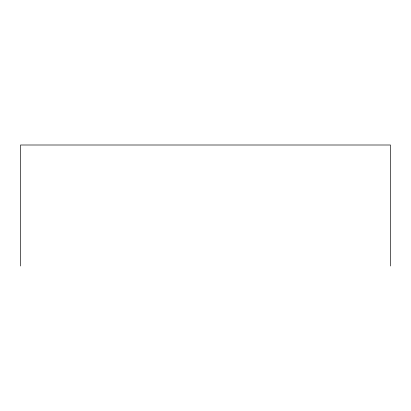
<?xml version="1.0" encoding="UTF-8"?>
<svg xmlns="http://www.w3.org/2000/svg" width="411" height="411" viewBox="0 0 411 411"><rect width="100%" height="100%" fill="white"/><g stroke="black" fill="none" stroke-linecap="round" stroke-linejoin="round"><path stroke-width="0.62" d="M390.45 265.999L390.45 145.001L20.55 145.001L20.55 265.999"/></g></svg>
